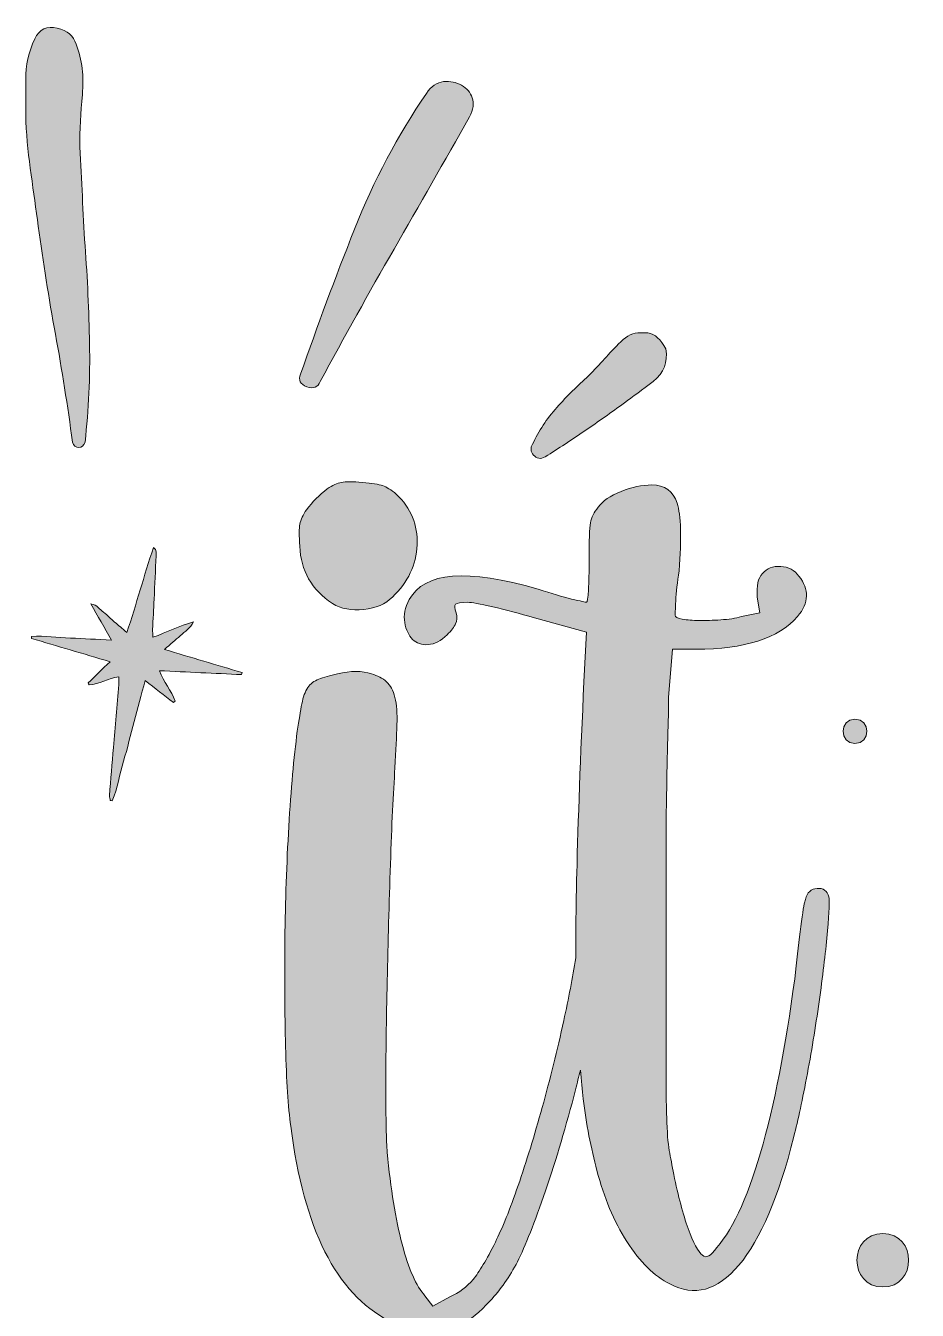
# Model space of a CAD drawing. Header units: inches. Extents: x 100 to 982, y -1000 to -79.
# Drawn here: x 586 to 982, y -650 to -79 of the extents above; entities that cross this region are included whole.
import ezdxf

# ---------------------------------------------------------------- set-up
doc = ezdxf.new("R2010")
doc.units = ezdxf.units.IN
doc.header["$MEASUREMENT"] = 0
doc.layers.add('Layer 1', color=7, linetype='Continuous')

# ---------------------------------------------------------------- blocks, each defined once
blk = doc.blocks.new('block 2')
at = {"layer": 'Layer 1', "true_color": 0xffffff}
h = blk.add_hatch(color=7, dxfattribs=at)
h.dxf.hatch_style = 2
edge = h.paths.add_edge_path()
edge.add_spline(control_points=[(591.66, -168.14), (593.78, -184.12), (596.32, -200.13), (599.25, -216.11), (602.18, -232.08), (604.71, -248.06), (606.84, -264.07), (607.37, -265.67), (608.31, -266.47), (609.64, -266.47), (610.97, -266.47), (611.9, -265.67), (612.43, -264.07), (614.03, -249.66), (614.7, -235.16), (614.43, -220.52), (614.16, -205.84), (613.5, -191.34), (612.43, -176.93), (611.9, -169.47), (611.5, -162.17), (611.23, -154.94), (610.97, -147.75), (610.57, -140.45), (610.04, -132.99), (610.04, -125.54), (610.44, -117.78), (611.23, -109.79), (612.03, -101.8), (611.1, -94.34), (608.44, -87.42), (607.37, -83.69), (604.58, -81.3), (600.05, -80.23), (595.52, -79.17), (592.18, -80.76), (590.07, -85.03), (587.38, -90.88), (586.05, -96.89), (586.05, -103.02), (586.05, -109.14), (586.05, -115.38), (586.05, -121.77), (586.59, -129.76), (587.38, -137.63), (588.47, -145.35), (589.51, -153.08), (590.58, -160.68), (591.66, -168.14)], knot_values=[0, 0, 0, 0, 1, 1, 1, 2, 2, 2, 3, 3, 3, 4, 4, 4, 5, 5, 5, 6, 6, 6, 7, 7, 7, 8, 8, 8, 9, 9, 9, 10, 10, 10, 11, 11, 11, 12, 12, 12, 13, 13, 13, 14, 14, 14, 15, 15, 15, 16, 16, 16, 16], degree=3, periodic=1)
h = blk.add_hatch(color=7, dxfattribs=at)
h.dxf.hatch_style = 2
edge = h.paths.add_edge_path()
edge.add_spline(control_points=[(710.95, -239.52), (713.88, -240.58), (715.88, -239.78), (716.94, -237.12), (727.59, -217.42), (738.53, -197.83), (749.71, -178.35), (760.91, -158.91), (772.1, -139.32), (783.28, -119.62), (784.88, -116.42), (785.28, -113.61), (784.48, -111.21), (783.68, -108.82), (782.08, -106.95), (779.68, -105.62), (777.29, -104.29), (774.63, -103.76), (771.7, -104.02), (768.77, -104.29), (766.22, -106.04), (764.11, -109.23), (751.31, -127.87), (740.66, -147.99), (732.14, -169.56), (723.6, -191.13), (715.61, -212.62), (708.15, -233.92), (707.07, -236.59), (708.02, -238.45), (710.95, -239.52)], knot_values=[0, 0, 0, 0, 1, 1, 1, 2, 2, 2, 3, 3, 3, 4, 4, 4, 5, 5, 5, 6, 6, 6, 7, 7, 7, 8, 8, 8, 9, 9, 9, 10, 10, 10, 10], degree=3, periodic=1)
h = blk.add_hatch(color=7, dxfattribs=at)
h.dxf.hatch_style = 2
edge = h.paths.add_edge_path()
edge.add_spline(control_points=[(816.87, -270.67), (822.73, -266.94), (828.58, -263.1), (834.44, -259.11), (840.3, -255.11), (846.16, -250.96), (852.03, -246.7), (855.74, -244.04), (860.02, -240.85), (864.81, -237.12), (869.61, -233.39), (871.47, -228.6), (870.41, -222.7), (868.28, -218.48), (865.61, -216.05), (862.42, -215.51), (862.42, -215.51), (859.22, -215.51), (859.22, -215.51), (856.03, -215.51), (853.1, -216.84), (850.44, -219.51), (847.75, -222.21), (845.36, -224.72), (843.23, -227.11), (841.1, -229.51), (838.7, -232.06), (836.04, -234.72), (831.25, -238.98), (826.57, -243.62), (822.06, -248.68), (817.51, -253.78), (813.92, -259.22), (811.26, -265.08), (810.19, -266.67), (810.32, -268.27), (811.66, -269.87), (812.99, -271.47), (814.72, -271.77), (816.87, -270.67)], knot_values=[0, 0, 0, 0, 1, 1, 1, 2, 2, 2, 3, 3, 3, 4, 4, 4, 5, 5, 5, 6, 6, 6, 7, 7, 7, 8, 8, 8, 9, 9, 9, 10, 10, 10, 11, 11, 11, 12, 12, 12, 13, 13, 13, 13], degree=3, periodic=1)
h = blk.add_hatch(color=7, dxfattribs=at)
h.dxf.hatch_style = 2
edge = h.paths.add_edge_path()
edge.add_spline(control_points=[(937.68, -462.3), (934.97, -462.5), (933.24, -464.14), (932.47, -467.22), (932.08, -468), (931.5, -471.28), (930.73, -477.07), (929.96, -482.85), (929.19, -489.42), (928.42, -496.75), (924.55, -527.63), (919.63, -553.97), (913.65, -575.77), (907.67, -597.57), (900.82, -612.91), (893.11, -621.79), (890.4, -625.65), (888.28, -626.81), (886.74, -625.26), (884.8, -623.72), (882.68, -619.76), (880.37, -613.39), (878.05, -607.03), (875.93, -599.02), (874, -589.37), (873.22, -585.52), (872.55, -581.94), (871.97, -578.66), (871.4, -575.39), (871.01, -570.47), (870.82, -563.9), (870.62, -557.34), (870.53, -548.08), (870.53, -536.11), (870.53, -524.15), (870.53, -507.56), (870.53, -486.33), (870.53, -474.37), (870.53, -462.5), (870.53, -450.73), (870.53, -438.96), (870.62, -428.15), (870.82, -418.31), (871.01, -408.47), (871.2, -399.98), (871.4, -392.84), (871.59, -385.7), (871.69, -380.59), (871.69, -377.49), (871.69, -377.49), (873.42, -356.08), (873.42, -356.08), (873.42, -356.08), (883.84, -356.08), (883.84, -356.08), (905.45, -356.08), (920.5, -351.26), (929, -341.6), (934.01, -335.43), (934.21, -329.45), (929.58, -323.66), (927.64, -320.96), (924.94, -319.52), (921.47, -319.32), (918, -319.13), (915.29, -320.18), (913.37, -322.5), (911.43, -324.44), (910.66, -327.91), (911.05, -332.92), (911.05, -332.92), (912.21, -339.87), (912.21, -339.87), (912.21, -339.87), (904.1, -341.6), (904.1, -341.6), (901.4, -342.38), (898.31, -342.86), (894.84, -343.05), (891.37, -343.25), (888.18, -343.34), (885.29, -343.34), (882.4, -343.34), (879.88, -343.15), (877.76, -342.76), (875.64, -342.38), (874.58, -341.8), (874.58, -341.02), (874.58, -340.65), (874.67, -338.52), (874.87, -334.66), (875.06, -330.8), (875.54, -326.36), (876.32, -321.34), (877.47, -306.68), (877.19, -296.65), (875.45, -291.24), (873.71, -285.84), (869.95, -283.14), (864.16, -283.14), (859.91, -283.14), (855.38, -284.1), (850.56, -286.03), (845.73, -287.97), (842.35, -290.28), (840.43, -292.98), (838.49, -295.29), (837.33, -297.61), (836.95, -299.92), (836.56, -302.24), (836.37, -307.84), (836.37, -316.71), (836.37, -321.73), (836.27, -326.07), (836.08, -329.74), (835.88, -333.41), (835.6, -335.24), (835.22, -335.24), (834.82, -335.24), (832.61, -334.76), (828.56, -333.79), (824.51, -332.83), (819.58, -331.38), (813.8, -329.45), (782.16, -320.18), (763.05, -321.73), (756.49, -334.08), (754.56, -337.55), (753.88, -340.93), (754.46, -344.21), (755.04, -347.49), (756.2, -350), (757.93, -351.74), (759.67, -353.47), (761.99, -354.25), (764.88, -354.05), (767.78, -353.86), (770.58, -352.41), (773.27, -349.71), (775.21, -347.78), (776.46, -346.14), (777.04, -344.79), (777.61, -343.44), (777.72, -341.8), (777.33, -339.87), (776.56, -337.94), (776.46, -336.68), (777.04, -336.1), (777.61, -335.53), (779.45, -335.24), (782.54, -335.24), (784.08, -335.24), (787.75, -335.91), (793.54, -337.26), (799.32, -338.62), (805.5, -340.26), (812.06, -342.18), (812.06, -342.18), (835.22, -348.55), (835.22, -348.55), (835.22, -348.55), (834.06, -370.55), (834.06, -370.55), (832.52, -404.12), (831.45, -432.49), (830.87, -455.65), (830.53, -469.39), (830.4, -481.88), (830.46, -493.18), (829.05, -501.94), (827.26, -511.23), (825.09, -521.06), (822.19, -534.19), (819.01, -547.02), (815.54, -559.56), (812.06, -572.1), (808.49, -583.68), (804.83, -594.29), (801.16, -604.91), (797.78, -613.3), (794.7, -619.47), (790.84, -627.2), (787.55, -632.7), (784.86, -635.97), (782.15, -639.25), (778.68, -641.86), (774.44, -643.79), (774.44, -643.79), (766.91, -647.84), (766.91, -647.84), (766.91, -647.84), (763.44, -643.21), (763.44, -643.21), (759.57, -638.96), (756.2, -631.34), (753.31, -620.34), (750.41, -609.34), (748.19, -595.74), (746.65, -579.53), (746.26, -574.52), (746.07, -564.87), (746.07, -550.58), (746.07, -536.31), (746.26, -520.58), (746.65, -503.4), (747.03, -486.24), (747.52, -468.96), (748.1, -451.59), (748.68, -434.23), (749.35, -419.95), (750.12, -408.76), (750.5, -401.04), (750.79, -394.67), (750.99, -389.65), (751.18, -384.64), (750.89, -380.59), (750.12, -377.49), (749.35, -374.41), (748.1, -372.1), (746.36, -370.55), (744.62, -369.01), (742.4, -367.85), (739.7, -367.08), (735.45, -365.54), (730.44, -365.54), (724.65, -367.08), (721.18, -367.85), (718.38, -368.62), (716.26, -369.39), (714.13, -370.17), (712.5, -371.42), (711.34, -373.15), (710.18, -374.89), (709.31, -377.3), (708.73, -380.39), (708.15, -383.48), (707.48, -387.54), (706.71, -392.55), (705.17, -404.12), (703.91, -418.22), (702.94, -434.81), (701.98, -451.4), (701.41, -468.09), (701.21, -484.88), (701.02, -501.67), (701.12, -517.59), (701.5, -532.64), (701.89, -547.69), (702.65, -559.47), (703.81, -567.95), (709.6, -613.49), (724.07, -642.25), (747.23, -654.21), (752.24, -656.52), (757.74, -657.88), (763.73, -658.26), (769.71, -658.65), (775.01, -657.88), (779.65, -655.94), (783.5, -654.02), (787.75, -650.54), (792.38, -645.52), (797.01, -640.51), (801.07, -634.72), (804.54, -628.16), (808.01, -621.21), (812.16, -610.7), (816.98, -596.61), (821.81, -582.52), (826.25, -567.57), (830.3, -551.74), (831.06, -548.79), (831.77, -545.9), (832.49, -543), (832.87, -547.57), (833.29, -551.85), (833.77, -555.79), (835.11, -566.99), (837.14, -577.6), (839.85, -587.63), (842.93, -599.6), (847.37, -610.12), (853.16, -619.18), (858.95, -628.25), (865.32, -634.52), (872.26, -638), (883.06, -643.79), (893.29, -640.99), (902.94, -629.6), (912.59, -618.22), (920.69, -599.21), (927.26, -572.58), (929.19, -565.25), (931.21, -555.89), (933.34, -544.51), (935.46, -533.13), (937.29, -521.84), (938.84, -510.64), (940.38, -499.45), (941.53, -489.61), (942.31, -481.12), (943.08, -472.63), (943.27, -467.61), (942.89, -466.07), (942.11, -463.37), (940.38, -462.11), (937.68, -462.3)], knot_values=[0, 0, 0, 0, 1, 1, 1, 2, 2, 2, 3, 3, 3, 4, 4, 4, 5, 5, 5, 6, 6, 6, 7, 7, 7, 8, 8, 8, 9, 9, 9, 10, 10, 10, 11, 11, 11, 12, 12, 12, 13, 13, 13, 14, 14, 14, 15, 15, 15, 16, 16, 16, 17, 17, 17, 18, 18, 18, 19, 19, 19, 20, 20, 20, 21, 21, 21, 22, 22, 22, 23, 23, 23, 24, 24, 24, 25, 25, 25, 26, 26, 26, 27, 27, 27, 28, 28, 28, 29, 29, 29, 30, 30, 30, 31, 31, 31, 32, 32, 32, 33, 33, 33, 34, 34, 34, 35, 35, 35, 36, 36, 36, 37, 37, 37, 38, 38, 38, 39, 39, 39, 40, 40, 40, 41, 41, 41, 42, 42, 42, 43, 43, 43, 44, 44, 44, 45, 45, 45, 46, 46, 46, 47, 47, 47, 48, 48, 48, 49, 49, 49, 50, 50, 50, 51, 51, 51, 52, 52, 52, 53, 53, 53, 54, 54, 54, 55, 55, 55, 56, 56, 56, 57, 57, 57, 58, 58, 58, 59, 59, 59, 60, 60, 60, 61, 61, 61, 62, 62, 62, 63, 63, 63, 64, 64, 64, 65, 65, 65, 66, 66, 66, 67, 67, 67, 68, 68, 68, 69, 69, 69, 70, 70, 70, 71, 71, 71, 72, 72, 72, 73, 73, 73, 74, 74, 74, 75, 75, 75, 76, 76, 76, 77, 77, 77, 78, 78, 78, 79, 79, 79, 80, 80, 80, 81, 81, 81, 82, 82, 82, 83, 83, 83, 84, 84, 84, 85, 85, 85, 86, 86, 86, 87, 87, 87, 88, 88, 88, 89, 89, 89, 90, 90, 90, 91, 91, 91, 92, 92, 92, 93, 93, 93, 94, 94, 94, 95, 95, 95, 96, 96, 96, 97, 97, 97, 98, 98, 98, 99, 99, 99, 100, 100, 100, 101, 101, 101, 102, 102, 102, 102], degree=3, periodic=1)
h = blk.add_hatch(color=7, dxfattribs=at)
h.dxf.hatch_style = 2
edge = h.paths.add_edge_path()
edge.add_spline(control_points=[(722.34, -335.81), (726.19, -338.13), (730.82, -339), (736.23, -338.42), (741.63, -337.84), (745.87, -336.01), (748.97, -332.92), (755.91, -326.36), (759.57, -318.65), (759.97, -309.77), (760.34, -300.89), (757.26, -293.37), (750.7, -287.19), (748.39, -285.26), (746.36, -284), (744.62, -283.43), (742.89, -282.85), (739.89, -282.37), (735.65, -281.98), (731.4, -281.6), (728.32, -281.6), (726.39, -281.98), (724.45, -282.37), (722.34, -283.34), (720.02, -284.87), (716.55, -287.58), (713.45, -290.66), (710.76, -294.13), (709.21, -296.45), (708.24, -298.58), (707.86, -300.5), (707.48, -302.44), (707.48, -305.71), (707.86, -310.34), (708.24, -321.15), (713.07, -329.65), (722.34, -335.81)], knot_values=[0, 0, 0, 0, 1, 1, 1, 2, 2, 2, 3, 3, 3, 4, 4, 4, 5, 5, 5, 6, 6, 6, 7, 7, 7, 8, 8, 8, 9, 9, 9, 10, 10, 10, 11, 11, 11, 12, 12, 12, 12], degree=3, periodic=1)
h = blk.add_hatch(color=7, dxfattribs=at)
h.dxf.hatch_style = 2
edge = h.paths.add_edge_path()
edge.add_spline(control_points=[(605.96, -351.13), (600.2, -350.91), (594.45, -350.1), (588.69, -350.43), (588.66, -350.71), (588.62, -350.99), (588.58, -351.28), (600.05, -354.68), (611.51, -358.08), (623.55, -361.65), (620.04, -365.03), (616.9, -368.06), (613.75, -371.08), (613.92, -371.37), (614.08, -371.66), (614.25, -371.94), (618.74, -371.53), (622.79, -369.08), (627.39, -368.35), (627.39, -369.6), (627.47, -370.69), (627.38, -371.76), (626.6, -381.08), (625.78, -390.4), (625, -399.71), (624.4, -406.85), (623.81, -413.99), (623.27, -421.14), (623.21, -421.85), (623.51, -422.58), (623.64, -423.31), (623.93, -423.34), (624.22, -423.36), (624.51, -423.39), (626.86, -417.76), (627.8, -411.68), (629.53, -405.85), (631.24, -400.03), (632.7, -394.13), (634.26, -388.26), (635.84, -382.33), (637.42, -376.39), (639.12, -369.99), (643.58, -373.46), (647.63, -376.6), (651.67, -379.74), (651.93, -379.54), (652.19, -379.34), (652.45, -379.14), (650.78, -374.51), (647.33, -370.69), (645.46, -365.63), (657.9, -366.22), (669.95, -366.8), (681.99, -367.38), (682.05, -367.07), (682.1, -366.75), (682.16, -366.43), (670.86, -363.09), (659.57, -359.74), (647.66, -356.22), (650.36, -353.88), (652.59, -352.04), (654.71, -350.09), (656.77, -348.19), (659.32, -346.77), (660.6, -343.95), (654.47, -345.73), (648.78, -348.54), (642.6, -350.81), (642.54, -349.42), (642.42, -348.37), (642.46, -347.32), (642.65, -342.83), (642.89, -338.34), (643.1, -333.86), (643.4, -327.43), (643.74, -321), (643.97, -314.57), (644.01, -313.51), (644.4, -312.22), (642.89, -310.87), (638.44, -323.48), (635.37, -336.11), (630.97, -348.7), (628.87, -346.88), (627.22, -345.46), (625.58, -344.03), (623.94, -342.59), (622.38, -341.04), (620.65, -339.71), (619.03, -338.47), (617.92, -336.43), (614.94, -335.92), (618.12, -341.45), (620.99, -346.45), (624.24, -352.1), (617.71, -351.75), (611.83, -351.36), (605.96, -351.13)], knot_values=[0, 0, 0, 0, 1, 1, 1, 2, 2, 2, 3, 3, 3, 4, 4, 4, 5, 5, 5, 6, 6, 6, 7, 7, 7, 8, 8, 8, 9, 9, 9, 10, 10, 10, 11, 11, 11, 12, 12, 12, 13, 13, 13, 14, 14, 14, 15, 15, 15, 16, 16, 16, 17, 17, 17, 18, 18, 18, 19, 19, 19, 20, 20, 20, 21, 21, 21, 22, 22, 22, 23, 23, 23, 24, 24, 24, 25, 25, 25, 26, 26, 26, 27, 27, 27, 28, 28, 28, 29, 29, 29, 30, 30, 30, 31, 31, 31, 32, 32, 32, 33, 33, 33, 33], degree=3, periodic=1)
h = blk.add_hatch(color=7, dxfattribs=at)
h.dxf.hatch_style = 2
edge = h.paths.add_edge_path()
edge.add_spline(control_points=[(954.46, -387.1), (947.46, -387.1), (947.45, -397.97), (954.46, -397.97), (961.46, -397.97), (961.47, -387.1), (954.46, -387.1)], knot_values=[0, 0, 0, 0, 1, 1, 1, 2, 2, 2, 2], degree=3, periodic=1)
h = blk.add_hatch(color=7, dxfattribs=at)
h.dxf.hatch_style = 2
edge = h.paths.add_edge_path()
edge.add_spline(control_points=[(966.84, -615.57), (951.54, -615.57), (951.52, -639.35), (966.84, -639.35), (982.14, -639.35), (982.17, -615.57), (966.84, -615.57)], knot_values=[0, 0, 0, 0, 1, 1, 1, 2, 2, 2, 2], degree=3, periodic=1)
at = {"layer": 'Layer 1', "lineweight": 0}
for points, knots in [([(591.66, -168.14), (593.78, -184.12), (596.32, -200.13), (599.25, -216.11), (602.18, -232.08), (604.71, -248.06), (606.84, -264.07), (607.37, -265.67), (608.31, -266.47), (609.64, -266.47), (610.97, -266.47), (611.9, -265.67), (612.43, -264.07), (614.03, -249.66), (614.7, -235.16), (614.43, -220.52), (614.16, -205.84), (613.5, -191.34), (612.43, -176.93), (611.9, -169.47), (611.5, -162.17), (611.23, -154.94), (610.97, -147.75), (610.57, -140.45), (610.04, -132.99), (610.04, -125.54), (610.44, -117.78), (611.23, -109.79), (612.03, -101.8), (611.1, -94.34), (608.44, -87.42), (607.37, -83.69), (604.58, -81.3), (600.05, -80.23), (595.52, -79.17), (592.18, -80.76), (590.07, -85.03), (587.38, -90.88), (586.05, -96.89), (586.05, -103.02), (586.05, -109.14), (586.05, -115.38), (586.05, -121.77), (586.59, -129.76), (587.38, -137.63), (588.47, -145.35), (589.51, -153.08), (590.58, -160.68), (591.66, -168.14)], [0, 0, 0, 0, 1, 1, 1, 2, 2, 2, 3, 3, 3, 4, 4, 4, 5, 5, 5, 6, 6, 6, 7, 7, 7, 8, 8, 8, 9, 9, 9, 10, 10, 10, 11, 11, 11, 12, 12, 12, 13, 13, 13, 14, 14, 14, 15, 15, 15, 16, 16, 16, 16]), ([(710.95, -239.52), (713.88, -240.58), (715.88, -239.78), (716.94, -237.12), (727.59, -217.42), (738.53, -197.83), (749.71, -178.35), (760.91, -158.91), (772.1, -139.32), (783.28, -119.62), (784.88, -116.42), (785.28, -113.61), (784.48, -111.21), (783.68, -108.82), (782.08, -106.95), (779.68, -105.62), (777.29, -104.29), (774.63, -103.76), (771.7, -104.02), (768.77, -104.29), (766.22, -106.04), (764.11, -109.23), (751.31, -127.87), (740.66, -147.99), (732.14, -169.56), (723.6, -191.13), (715.61, -212.62), (708.15, -233.92), (707.07, -236.59), (708.02, -238.45), (710.95, -239.52)], [0, 0, 0, 0, 1, 1, 1, 2, 2, 2, 3, 3, 3, 4, 4, 4, 5, 5, 5, 6, 6, 6, 7, 7, 7, 8, 8, 8, 9, 9, 9, 10, 10, 10, 10]), ([(816.87, -270.67), (822.73, -266.94), (828.58, -263.1), (834.44, -259.11), (840.3, -255.11), (846.16, -250.96), (852.03, -246.7), (855.74, -244.04), (860.02, -240.85), (864.81, -237.12), (869.61, -233.39), (871.47, -228.6), (870.41, -222.7), (868.28, -218.48), (865.61, -216.05), (862.42, -215.51), (862.42, -215.51), (859.22, -215.51), (859.22, -215.51), (856.03, -215.51), (853.1, -216.84), (850.44, -219.51), (847.75, -222.21), (845.36, -224.72), (843.23, -227.11), (841.1, -229.51), (838.7, -232.06), (836.04, -234.72), (831.25, -238.98), (826.57, -243.62), (822.06, -248.68), (817.51, -253.78), (813.92, -259.22), (811.26, -265.08), (810.19, -266.67), (810.32, -268.27), (811.66, -269.87), (812.99, -271.47), (814.72, -271.77), (816.87, -270.67)], [0, 0, 0, 0, 1, 1, 1, 2, 2, 2, 3, 3, 3, 4, 4, 4, 5, 5, 5, 6, 6, 6, 7, 7, 7, 8, 8, 8, 9, 9, 9, 10, 10, 10, 11, 11, 11, 12, 12, 12, 13, 13, 13, 13]), ([(937.68, -462.3), (934.97, -462.5), (933.24, -464.14), (932.47, -467.22), (932.08, -468), (931.5, -471.28), (930.73, -477.07), (929.96, -482.85), (929.19, -489.42), (928.42, -496.75), (924.55, -527.63), (919.63, -553.97), (913.65, -575.77), (907.67, -597.57), (900.82, -612.91), (893.11, -621.79), (890.4, -625.65), (888.28, -626.81), (886.74, -625.26), (884.8, -623.72), (882.68, -619.76), (880.37, -613.39), (878.05, -607.03), (875.93, -599.02), (874, -589.37), (873.22, -585.52), (872.55, -581.94), (871.97, -578.66), (871.4, -575.39), (871.01, -570.47), (870.82, -563.9), (870.62, -557.34), (870.53, -548.08), (870.53, -536.11), (870.53, -524.15), (870.53, -507.56), (870.53, -486.33), (870.53, -474.37), (870.53, -462.5), (870.53, -450.73), (870.53, -438.96), (870.62, -428.15), (870.82, -418.31), (871.01, -408.47), (871.2, -399.98), (871.4, -392.84), (871.59, -385.7), (871.69, -380.59), (871.69, -377.49), (871.69, -377.49), (873.42, -356.08), (873.42, -356.08), (873.42, -356.08), (883.84, -356.08), (883.84, -356.08), (905.45, -356.08), (920.5, -351.26), (929, -341.6), (934.01, -335.43), (934.21, -329.45), (929.58, -323.66), (927.64, -320.96), (924.94, -319.52), (921.47, -319.32), (918, -319.13), (915.29, -320.18), (913.37, -322.5), (911.43, -324.44), (910.66, -327.91), (911.05, -332.92), (911.05, -332.92), (912.21, -339.87), (912.21, -339.87), (912.21, -339.87), (904.1, -341.6), (904.1, -341.6), (901.4, -342.38), (898.31, -342.86), (894.84, -343.05), (891.37, -343.25), (888.18, -343.34), (885.29, -343.34), (882.4, -343.34), (879.88, -343.15), (877.76, -342.76), (875.64, -342.38), (874.58, -341.8), (874.58, -341.02), (874.58, -340.65), (874.67, -338.52), (874.87, -334.66), (875.06, -330.8), (875.54, -326.36), (876.32, -321.34), (877.47, -306.68), (877.19, -296.65), (875.45, -291.24), (873.71, -285.84), (869.95, -283.14), (864.16, -283.14), (859.91, -283.14), (855.38, -284.1), (850.56, -286.03), (845.73, -287.97), (842.35, -290.28), (840.43, -292.98), (838.49, -295.29), (837.33, -297.61), (836.95, -299.92), (836.56, -302.24), (836.37, -307.84), (836.37, -316.71), (836.37, -321.73), (836.27, -326.07), (836.08, -329.74), (835.88, -333.41), (835.6, -335.24), (835.22, -335.24), (834.82, -335.24), (832.61, -334.76), (828.56, -333.79), (824.51, -332.83), (819.58, -331.38), (813.8, -329.45), (782.16, -320.18), (763.05, -321.73), (756.49, -334.08), (754.56, -337.55), (753.88, -340.93), (754.46, -344.21), (755.04, -347.49), (756.2, -350), (757.93, -351.74), (759.67, -353.47), (761.99, -354.25), (764.88, -354.05), (767.78, -353.86), (770.58, -352.41), (773.27, -349.71), (775.21, -347.78), (776.46, -346.14), (777.04, -344.79), (777.61, -343.44), (777.72, -341.8), (777.33, -339.87), (776.56, -337.94), (776.46, -336.68), (777.04, -336.1), (777.61, -335.53), (779.45, -335.24), (782.54, -335.24), (784.08, -335.24), (787.75, -335.91), (793.54, -337.26), (799.32, -338.62), (805.5, -340.26), (812.06, -342.18), (812.06, -342.18), (835.22, -348.55), (835.22, -348.55), (835.22, -348.55), (834.06, -370.55), (834.06, -370.55), (832.52, -404.12), (831.45, -432.49), (830.87, -455.65), (830.53, -469.39), (830.4, -481.88), (830.46, -493.18), (829.05, -501.94), (827.26, -511.23), (825.09, -521.06), (822.19, -534.19), (819.01, -547.02), (815.54, -559.56), (812.06, -572.1), (808.49, -583.68), (804.83, -594.29), (801.16, -604.91), (797.78, -613.3), (794.7, -619.47), (790.84, -627.2), (787.55, -632.7), (784.86, -635.97), (782.15, -639.25), (778.68, -641.86), (774.44, -643.79), (774.44, -643.79), (766.91, -647.84), (766.91, -647.84), (766.91, -647.84), (763.44, -643.21), (763.44, -643.21), (759.57, -638.96), (756.2, -631.34), (753.31, -620.34), (750.41, -609.34), (748.19, -595.74), (746.65, -579.53), (746.26, -574.52), (746.07, -564.87), (746.07, -550.58), (746.07, -536.31), (746.26, -520.58), (746.65, -503.4), (747.03, -486.24), (747.52, -468.96), (748.1, -451.59), (748.68, -434.23), (749.35, -419.95), (750.12, -408.76), (750.5, -401.04), (750.79, -394.67), (750.99, -389.65), (751.18, -384.64), (750.89, -380.59), (750.12, -377.49), (749.35, -374.41), (748.1, -372.1), (746.36, -370.55), (744.62, -369.01), (742.4, -367.85), (739.7, -367.08), (735.45, -365.54), (730.44, -365.54), (724.65, -367.08), (721.18, -367.85), (718.38, -368.62), (716.26, -369.39), (714.13, -370.17), (712.5, -371.42), (711.34, -373.15), (710.18, -374.89), (709.31, -377.3), (708.73, -380.39), (708.15, -383.48), (707.48, -387.54), (706.71, -392.55), (705.17, -404.12), (703.91, -418.22), (702.94, -434.81), (701.98, -451.4), (701.41, -468.09), (701.21, -484.88), (701.02, -501.67), (701.12, -517.59), (701.5, -532.64), (701.89, -547.69), (702.65, -559.47), (703.81, -567.95), (709.6, -613.49), (724.07, -642.25), (747.23, -654.21), (752.24, -656.52), (757.74, -657.88), (763.73, -658.26), (769.71, -658.65), (775.01, -657.88), (779.65, -655.94), (783.5, -654.02), (787.75, -650.54), (792.38, -645.52), (797.01, -640.51), (801.07, -634.72), (804.54, -628.16), (808.01, -621.21), (812.16, -610.7), (816.98, -596.61), (821.81, -582.52), (826.25, -567.57), (830.3, -551.74), (831.06, -548.79), (831.77, -545.9), (832.49, -543), (832.87, -547.57), (833.29, -551.85), (833.77, -555.79), (835.11, -566.99), (837.14, -577.6), (839.85, -587.63), (842.93, -599.6), (847.37, -610.12), (853.16, -619.18), (858.95, -628.25), (865.32, -634.52), (872.26, -638), (883.06, -643.79), (893.29, -640.99), (902.94, -629.6), (912.59, -618.22), (920.69, -599.21), (927.26, -572.58), (929.19, -565.25), (931.21, -555.89), (933.34, -544.51), (935.46, -533.13), (937.29, -521.84), (938.84, -510.64), (940.38, -499.45), (941.53, -489.61), (942.31, -481.12), (943.08, -472.63), (943.27, -467.61), (942.89, -466.07), (942.11, -463.37), (940.38, -462.11), (937.68, -462.3)], [0, 0, 0, 0, 1, 1, 1, 2, 2, 2, 3, 3, 3, 4, 4, 4, 5, 5, 5, 6, 6, 6, 7, 7, 7, 8, 8, 8, 9, 9, 9, 10, 10, 10, 11, 11, 11, 12, 12, 12, 13, 13, 13, 14, 14, 14, 15, 15, 15, 16, 16, 16, 17, 17, 17, 18, 18, 18, 19, 19, 19, 20, 20, 20, 21, 21, 21, 22, 22, 22, 23, 23, 23, 24, 24, 24, 25, 25, 25, 26, 26, 26, 27, 27, 27, 28, 28, 28, 29, 29, 29, 30, 30, 30, 31, 31, 31, 32, 32, 32, 33, 33, 33, 34, 34, 34, 35, 35, 35, 36, 36, 36, 37, 37, 37, 38, 38, 38, 39, 39, 39, 40, 40, 40, 41, 41, 41, 42, 42, 42, 43, 43, 43, 44, 44, 44, 45, 45, 45, 46, 46, 46, 47, 47, 47, 48, 48, 48, 49, 49, 49, 50, 50, 50, 51, 51, 51, 52, 52, 52, 53, 53, 53, 54, 54, 54, 55, 55, 55, 56, 56, 56, 57, 57, 57, 58, 58, 58, 59, 59, 59, 60, 60, 60, 61, 61, 61, 62, 62, 62, 63, 63, 63, 64, 64, 64, 65, 65, 65, 66, 66, 66, 67, 67, 67, 68, 68, 68, 69, 69, 69, 70, 70, 70, 71, 71, 71, 72, 72, 72, 73, 73, 73, 74, 74, 74, 75, 75, 75, 76, 76, 76, 77, 77, 77, 78, 78, 78, 79, 79, 79, 80, 80, 80, 81, 81, 81, 82, 82, 82, 83, 83, 83, 84, 84, 84, 85, 85, 85, 86, 86, 86, 87, 87, 87, 88, 88, 88, 89, 89, 89, 90, 90, 90, 91, 91, 91, 92, 92, 92, 93, 93, 93, 94, 94, 94, 95, 95, 95, 96, 96, 96, 97, 97, 97, 98, 98, 98, 99, 99, 99, 100, 100, 100, 101, 101, 101, 102, 102, 102, 102]), ([(722.34, -335.81), (726.19, -338.13), (730.82, -339), (736.23, -338.42), (741.63, -337.84), (745.87, -336.01), (748.97, -332.92), (755.91, -326.36), (759.57, -318.65), (759.97, -309.77), (760.34, -300.89), (757.26, -293.37), (750.7, -287.19), (748.39, -285.26), (746.36, -284), (744.62, -283.43), (742.89, -282.85), (739.89, -282.37), (735.65, -281.98), (731.4, -281.6), (728.32, -281.6), (726.39, -281.98), (724.45, -282.37), (722.34, -283.34), (720.02, -284.87), (716.55, -287.58), (713.45, -290.66), (710.76, -294.13), (709.21, -296.45), (708.24, -298.58), (707.86, -300.5), (707.48, -302.44), (707.48, -305.71), (707.86, -310.34), (708.24, -321.15), (713.07, -329.65), (722.34, -335.81)], [0, 0, 0, 0, 1, 1, 1, 2, 2, 2, 3, 3, 3, 4, 4, 4, 5, 5, 5, 6, 6, 6, 7, 7, 7, 8, 8, 8, 9, 9, 9, 10, 10, 10, 11, 11, 11, 12, 12, 12, 12]), ([(605.96, -351.13), (600.2, -350.91), (594.45, -350.1), (588.69, -350.43), (588.66, -350.71), (588.62, -350.99), (588.58, -351.28), (600.05, -354.68), (611.51, -358.08), (623.55, -361.65), (620.04, -365.03), (616.9, -368.06), (613.75, -371.08), (613.92, -371.37), (614.08, -371.66), (614.25, -371.94), (618.74, -371.53), (622.79, -369.08), (627.39, -368.35), (627.39, -369.6), (627.47, -370.69), (627.38, -371.76), (626.6, -381.08), (625.78, -390.4), (625, -399.71), (624.4, -406.85), (623.81, -413.99), (623.27, -421.14), (623.21, -421.85), (623.51, -422.58), (623.64, -423.31), (623.93, -423.34), (624.22, -423.36), (624.51, -423.39), (626.86, -417.76), (627.8, -411.68), (629.53, -405.85), (631.24, -400.03), (632.7, -394.13), (634.26, -388.26), (635.84, -382.33), (637.42, -376.39), (639.12, -369.99), (643.58, -373.46), (647.63, -376.6), (651.67, -379.74), (651.93, -379.54), (652.19, -379.34), (652.45, -379.14), (650.78, -374.51), (647.33, -370.69), (645.46, -365.63), (657.9, -366.22), (669.95, -366.8), (681.99, -367.38), (682.05, -367.07), (682.1, -366.75), (682.16, -366.43), (670.86, -363.09), (659.57, -359.74), (647.66, -356.22), (650.36, -353.88), (652.59, -352.04), (654.71, -350.09), (656.77, -348.19), (659.32, -346.77), (660.6, -343.95), (654.47, -345.73), (648.78, -348.54), (642.6, -350.81), (642.54, -349.42), (642.42, -348.37), (642.46, -347.32), (642.65, -342.83), (642.89, -338.34), (643.1, -333.86), (643.4, -327.43), (643.74, -321), (643.97, -314.57), (644.01, -313.51), (644.4, -312.22), (642.89, -310.87), (638.44, -323.48), (635.37, -336.11), (630.97, -348.7), (628.87, -346.88), (627.22, -345.46), (625.58, -344.03), (623.94, -342.59), (622.38, -341.04), (620.65, -339.71), (619.03, -338.47), (617.92, -336.43), (614.94, -335.92), (618.12, -341.45), (620.99, -346.45), (624.24, -352.1), (617.71, -351.75), (611.83, -351.36), (605.96, -351.13)], [0, 0, 0, 0, 1, 1, 1, 2, 2, 2, 3, 3, 3, 4, 4, 4, 5, 5, 5, 6, 6, 6, 7, 7, 7, 8, 8, 8, 9, 9, 9, 10, 10, 10, 11, 11, 11, 12, 12, 12, 13, 13, 13, 14, 14, 14, 15, 15, 15, 16, 16, 16, 17, 17, 17, 18, 18, 18, 19, 19, 19, 20, 20, 20, 21, 21, 21, 22, 22, 22, 23, 23, 23, 24, 24, 24, 25, 25, 25, 26, 26, 26, 27, 27, 27, 28, 28, 28, 29, 29, 29, 30, 30, 30, 31, 31, 31, 32, 32, 32, 33, 33, 33, 33]), ([(954.46, -387.1), (947.46, -387.1), (947.45, -397.97), (954.46, -397.97), (961.46, -397.97), (961.47, -387.1), (954.46, -387.1)], [0, 0, 0, 0, 1, 1, 1, 2, 2, 2, 2]), ([(966.84, -615.57), (951.54, -615.57), (951.52, -639.35), (966.84, -639.35), (982.14, -639.35), (982.17, -615.57), (966.84, -615.57)], [0, 0, 0, 0, 1, 1, 1, 2, 2, 2, 2])]:
    blk.add_open_spline(points, degree=3, knots=knots, dxfattribs=at)

msp = doc.modelspace()

# ---------------------------------------------------------------- block references
at = {"layer": 'Layer 1'}
msp.add_blockref('block 2', (0, 0), dxfattribs=at)

doc.saveas('drawing.dxf')
